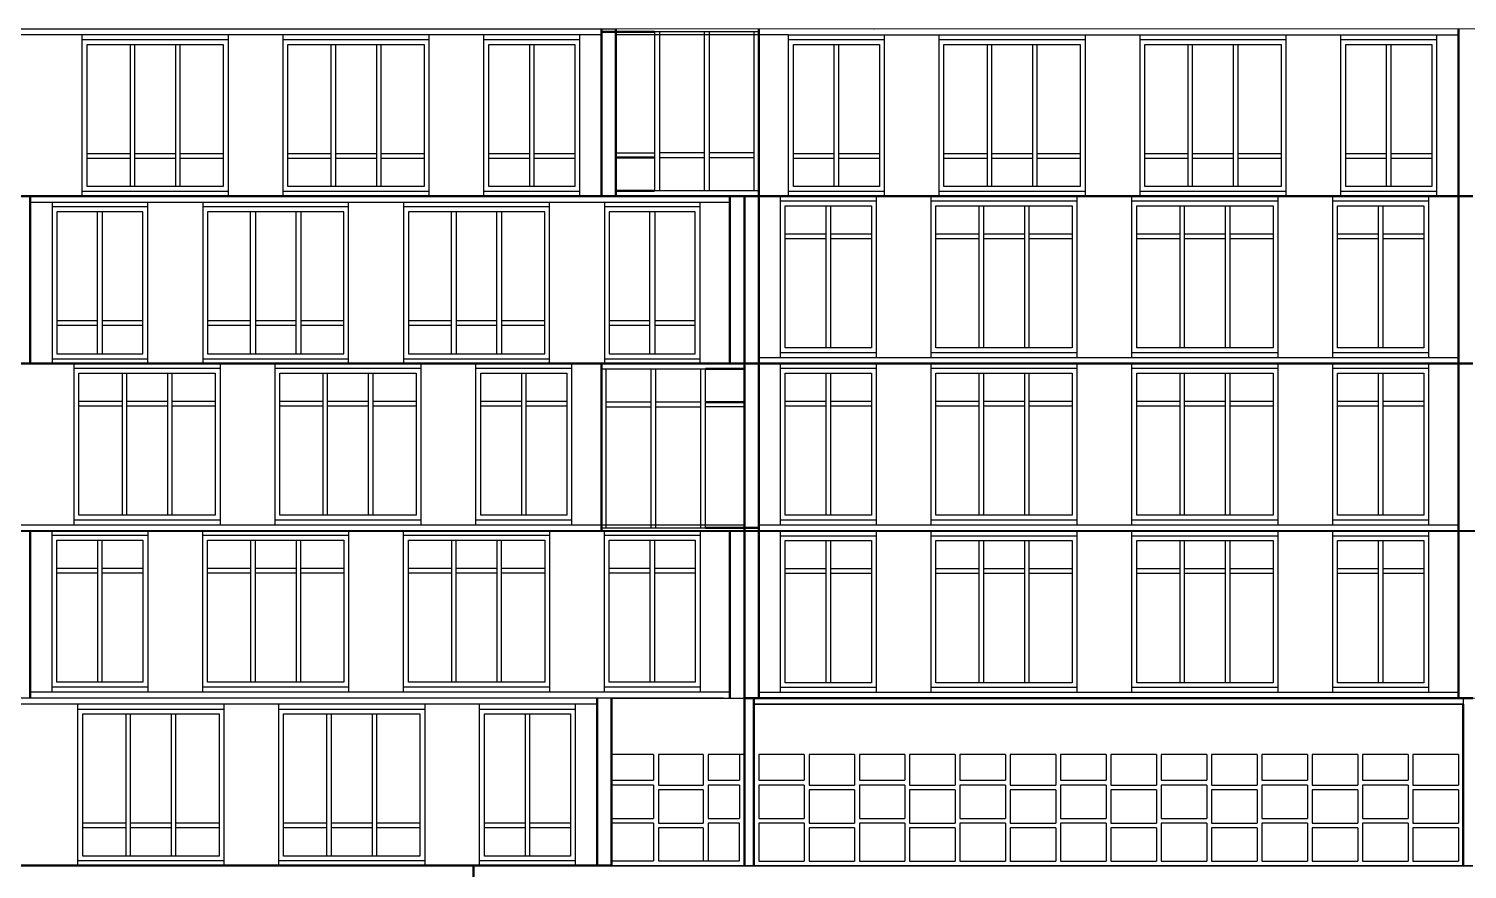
# Model space of a CAD drawing. Header units: centimetres. Extents: x 101 to 201, y 97 to 167.
# Drawn here: x 163.3 to 171.88, y 118.72 to 123.73 of the extents above; entities that cross this region are included whole.
import ezdxf

# ---------------------------------------------------------------- set-up
doc = ezdxf.new("R2010")
doc.units = ezdxf.units.CM
for name, color, linetype in [('corte', 1, 'Continuous'), ('grabado', 5, 'Continuous'), ('modulos alternativos', 10, 'Continuous')]:
    doc.layers.add(name, color=color, linetype=linetype)

msp = doc.modelspace()

# ---------------------------------------------------------------- linework, layer by layer
at = {"layer": 'corte'}
for p, q in [((162.4605, 123.7332), (166.8034, 123.7332)), ((176.0747, 123.7293), (162.5841, 123.7332)), ((168.3428, 123.7332), (168.3429, 123.7326)), ((167.5698, 122.7353), (163.2269, 122.7353)), ((163.2269, 122.7353), (167.4462, 122.7353)), ((166.7967, 122.7353), (166.7967, 122.7346)), ((168.6451, 122.7353), (168.6988, 122.7353)), ((169.7143, 122.7353), (169.768, 122.7353)), ((170.7835, 122.7353), (170.8372, 122.7353)), ((163.5359, 121.7374), (163.5701, 121.7374)), ((164.3023, 121.7374), (164.3365, 121.7374)), ((164.6051, 121.7374), (164.6393, 121.7374)), ((165.3715, 121.7374), (165.4057, 121.7374)), ((165.6743, 121.7374), (165.7085, 121.7374)), ((166.4407, 121.7374), (166.4749, 121.7374)), ((171.9126, 121.7374), (167.5698, 121.7374)), ((167.5698, 121.7374), (171.789, 121.7374)), ((171.1395, 121.7374), (171.1395, 121.738)), ((162.4605, 120.7394), (171.789, 120.7394)), ((166.0303, 120.7394), (166.0303, 120.7401)), ((171.9126, 120.7394), (167.5698, 120.7394)), ((171.1395, 120.7394), (171.1395, 120.7401)), ((180.484, 119.7376), (158.8841, 119.7437)), ((158.8841, 119.7437), (167.4462, 119.7437)), ((166.7967, 119.7437), (166.7967, 119.7443)), ((167.5698, 119.7415), (171.789, 119.7415)), ((171.1395, 119.7415), (171.1395, 119.7422)), ((163.564, 118.7436), (163.5298, 118.7436)), ((164.6332, 118.7436), (164.599, 118.7436)), ((165.7024, 118.7436), (165.6682, 118.7436)), ((165.9555, 118.7415), (171.9126, 118.7415)), ((171.9126, 118.7415), (166.8427, 118.7415)), ((167.4922, 118.7415), (167.4922, 118.7409))]:
    msp.add_line(p, q, dxfattribs=at)
at = {"layer": 'corte', "lineweight": 50}
for p, q in [((162.4605, 122.7353), (171.9126, 122.7353)), ((167.5698, 122.7359), (167.5698, 121.7374)), ((171.9126, 121.7374), (162.4605, 121.7374)), ((180.484, 120.7355), (158.8841, 120.7416)), ((167.5698, 119.7437), (167.5698, 120.7416)), ((166.7778, 119.7415), (166.7778, 118.743)), ((167.5698, 119.7415), (171.9126, 119.7415)), ((162.4349, 118.7436), (166.7778, 118.7436)), ((165.9555, 116.7445), (165.9555, 118.7415))]:
    msp.add_line(p, q, dxfattribs=at)
at = {"layer": 'grabado'}
for p, q in [((166.7179, 123.6974), (162.5461, 123.6974)), ((163.6224, 122.7353), (163.6224, 123.6974)), ((164.492, 123.6974), (164.492, 122.7353)), ((164.8199, 122.7353), (164.8199, 123.6974)), ((165.6895, 123.6974), (165.6895, 122.7353)), ((166.0174, 122.7353), (166.0174, 123.6974)), ((166.5877, 123.6974), (166.5877, 122.7353)), ((167.8335, 123.6974), (166.8034, 123.6968)), ((167.6553, 123.7158), (167.0351, 123.7158)), ((167.0351, 123.7158), (167.0351, 122.7665)), ((167.0637, 123.7158), (167.0637, 122.7665)), ((167.3309, 123.7158), (167.3309, 122.7665)), ((167.3595, 123.7158), (167.3595, 122.7665)), ((167.6267, 123.7158), (167.6267, 122.7665)), ((167.8335, 123.6974), (171.8271, 123.6974)), ((167.8335, 122.7353), (167.8335, 123.6974)), ((168.4037, 123.6974), (168.4037, 122.7353)), ((168.7316, 122.7353), (168.7316, 123.6974)), ((169.6013, 123.6974), (169.6013, 122.7353)), ((169.9291, 122.7353), (169.9291, 123.6974)), ((170.7988, 123.6974), (170.7988, 122.7353)), ((171.1266, 122.7353), (171.1266, 123.6974)), ((171.6969, 123.6974), (171.6969, 122.7353)), ((163.6224, 123.6688), (164.492, 123.6688)), ((163.6509, 122.7923), (163.6509, 123.6403)), ((163.6509, 123.6403), (164.4635, 123.6403)), ((163.9075, 123.6403), (163.9075, 122.7923)), ((163.936, 122.7923), (163.936, 123.6403)), ((164.1784, 123.6403), (164.1784, 122.7923)), ((164.2069, 122.7923), (164.2069, 123.6403)), ((164.4635, 123.6403), (164.4635, 122.7923)), ((164.8199, 123.6688), (165.6895, 123.6688)), ((164.8484, 122.7923), (164.8484, 123.6403)), ((164.8484, 123.6403), (165.661, 123.6403)), ((165.105, 123.6403), (165.105, 122.7923)), ((165.1335, 122.7923), (165.1335, 123.6403)), ((165.3759, 123.6403), (165.3759, 122.7923)), ((165.4044, 122.7923), (165.4044, 123.6403)), ((165.661, 123.6403), (165.661, 122.7923)), ((166.0174, 123.6688), (166.5877, 123.6688)), ((166.0459, 123.6403), (166.5591, 123.6403)), ((166.0459, 122.7923), (166.0459, 123.6403)), ((166.2883, 123.6403), (166.2883, 122.7923)), ((166.3168, 122.7923), (166.3168, 123.6403)), ((166.5591, 123.6403), (166.5591, 122.7923)), ((167.8335, 123.6688), (168.4037, 123.6688)), ((167.862, 122.7923), (167.862, 123.6403)), ((167.862, 123.6403), (168.3752, 123.6403)), ((168.1044, 123.6403), (168.1044, 122.7923)), ((168.1329, 122.7923), (168.1329, 123.6403)), ((168.3752, 123.6403), (168.3752, 122.7923)), ((168.7316, 123.6688), (169.6013, 123.6688)), ((168.7601, 122.7923), (168.7601, 123.6403)), ((168.7601, 123.6403), (169.5727, 123.6403)), ((169.0168, 123.6403), (169.0168, 122.7923)), ((169.0453, 122.7923), (169.0453, 123.6403)), ((169.2876, 123.6403), (169.2876, 122.7923)), ((169.3161, 122.7923), (169.3161, 123.6403)), ((169.5727, 123.6403), (169.5727, 122.7923)), ((169.9291, 123.6688), (170.7988, 123.6688)), ((169.9577, 122.7923), (169.9577, 123.6403)), ((169.9577, 123.6403), (170.7702, 123.6403)), ((170.2143, 123.6403), (170.2143, 122.7923)), ((170.2428, 122.7923), (170.2428, 123.6403)), ((170.4851, 123.6403), (170.4851, 122.7923)), ((170.5136, 122.7923), (170.5136, 123.6403)), ((170.7702, 123.6403), (170.7702, 122.7923)), ((171.1266, 123.6688), (171.6969, 123.6688)), ((171.1552, 123.6403), (171.6684, 123.6403)), ((171.1552, 122.7923), (171.1552, 123.6403)), ((171.3975, 123.6403), (171.3975, 122.7923)), ((171.426, 122.7923), (171.426, 123.6403)), ((171.6684, 123.6403), (171.6684, 122.7923)), ((163.6509, 122.9903), (163.9075, 122.9903)), ((163.936, 122.9903), (164.1784, 122.9903)), ((164.2069, 122.9903), (164.4635, 122.9903)), ((164.8484, 122.9903), (165.105, 122.9903)), ((165.1335, 122.9903), (165.3759, 122.9903)), ((165.4044, 122.9903), (165.661, 122.9903)), ((166.0459, 122.9903), (166.2883, 122.9903)), ((166.3168, 122.9903), (166.5591, 122.9903)), ((166.8034, 122.9935), (167.0351, 122.9935)), ((167.3309, 122.9935), (167.0637, 122.9935)), ((167.6267, 122.9935), (167.3595, 122.9935)), ((167.862, 122.9903), (168.1044, 122.9903)), ((168.1329, 122.9903), (168.3752, 122.9903)), ((168.7601, 122.9903), (169.0168, 122.9903)), ((169.0453, 122.9903), (169.2876, 122.9903)), ((169.3161, 122.9903), (169.5727, 122.9903)), ((169.9577, 122.9903), (170.2143, 122.9903)), ((170.2428, 122.9903), (170.4851, 122.9903)), ((170.5136, 122.9903), (170.7702, 122.9903)), ((171.1552, 122.9903), (171.3975, 122.9903)), ((171.426, 122.9903), (171.6684, 122.9903)), ((163.6509, 122.9617), (163.9075, 122.9617)), ((163.936, 122.9617), (164.1784, 122.9617)), ((164.2069, 122.9617), (164.4635, 122.9617)), ((164.8484, 122.9617), (165.105, 122.9617)), ((165.1335, 122.9617), (165.3759, 122.9617)), ((165.4044, 122.9617), (165.661, 122.9617)), ((166.0459, 122.9617), (166.2883, 122.9617)), ((166.3168, 122.9617), (166.5591, 122.9617)), ((167.0637, 122.9649), (167.3309, 122.9649)), ((167.3595, 122.9649), (167.6267, 122.9649)), ((167.862, 122.9617), (168.1044, 122.9617)), ((168.1329, 122.9617), (168.3752, 122.9617)), ((168.7601, 122.9617), (169.0168, 122.9617)), ((169.0453, 122.9617), (169.2876, 122.9617)), ((169.3161, 122.9617), (169.5727, 122.9617)), ((169.9577, 122.9617), (170.2143, 122.9617)), ((170.2428, 122.9617), (170.4851, 122.9617)), ((170.5136, 122.9617), (170.7702, 122.9617)), ((171.1552, 122.9617), (171.3975, 122.9617)), ((171.426, 122.9617), (171.6684, 122.9617)), ((164.492, 122.7638), (163.6224, 122.7638)), ((164.4635, 122.7923), (163.6509, 122.7923)), ((165.6895, 122.7638), (164.8199, 122.7638)), ((165.661, 122.7923), (164.8484, 122.7923)), ((166.5877, 122.7638), (166.0174, 122.7638)), ((166.5591, 122.7923), (166.0459, 122.7923)), ((167.6553, 122.7665), (167.0351, 122.7665)), ((167.6553, 122.7353), (167.6553, 122.7365)), ((167.7855, 121.7732), (167.7855, 122.7353)), ((168.4037, 122.7638), (167.8335, 122.7638)), ((168.3752, 122.7923), (167.862, 122.7923)), ((168.3557, 122.7353), (168.3557, 121.7732)), ((168.6836, 121.7732), (168.6836, 122.7353)), ((169.6013, 122.7638), (168.7316, 122.7638)), ((169.5727, 122.7923), (168.7601, 122.7923)), ((169.5532, 122.7353), (169.5532, 121.7732)), ((169.8811, 121.7732), (169.8811, 122.7353)), ((170.7988, 122.7638), (169.9291, 122.7638)), ((170.7702, 122.7923), (169.9577, 122.7923)), ((170.7507, 122.7353), (170.7507, 121.7732)), ((171.0786, 121.7732), (171.0786, 122.7353)), ((171.6969, 122.7638), (171.1266, 122.7638)), ((171.6684, 122.7923), (171.1552, 122.7923)), ((171.6489, 122.7353), (171.6489, 121.7732)), ((171.8271, 122.7353), (171.8271, 122.7341)), ((163.3125, 122.6994), (167.4842, 122.6994)), ((163.4427, 122.6994), (163.4427, 121.7374)), ((164.0129, 122.6709), (163.4427, 122.6709)), ((163.4712, 122.6424), (163.4712, 121.7944)), ((163.9844, 122.6424), (163.4712, 122.6424)), ((163.7135, 121.7944), (163.7135, 122.6424)), ((163.742, 122.6424), (163.742, 121.7944)), ((163.9844, 121.7944), (163.9844, 122.6424)), ((164.0129, 121.7374), (164.0129, 122.6994)), ((164.3408, 122.6994), (164.3408, 121.7374)), ((165.2104, 122.6709), (164.3408, 122.6709)), ((165.1819, 122.6424), (164.3693, 122.6424)), ((164.3693, 122.6424), (164.3693, 121.7944)), ((164.6259, 121.7944), (164.6259, 122.6424)), ((164.6544, 122.6424), (164.6544, 121.7944)), ((164.8968, 121.7944), (164.8968, 122.6424)), ((164.9253, 122.6424), (164.9253, 121.7944)), ((165.1819, 121.7944), (165.1819, 122.6424)), ((165.2104, 121.7374), (165.2104, 122.6994)), ((165.5383, 122.6994), (165.5383, 121.7374)), ((166.4079, 122.6709), (165.5383, 122.6709)), ((166.3794, 122.6424), (165.5668, 122.6424)), ((165.5668, 122.6424), (165.5668, 121.7944)), ((165.8234, 121.7944), (165.8234, 122.6424)), ((165.8519, 122.6424), (165.8519, 121.7944)), ((166.0943, 121.7944), (166.0943, 122.6424)), ((166.1228, 122.6424), (166.1228, 121.7944)), ((166.3794, 121.7944), (166.3794, 122.6424)), ((166.4079, 121.7374), (166.4079, 122.6994)), ((166.7358, 122.6994), (166.7358, 121.7374)), ((167.306, 122.6709), (166.7358, 122.6709)), ((167.2775, 122.6424), (166.7643, 122.6424)), ((166.7643, 122.6424), (166.7643, 121.7944)), ((167.0067, 121.7944), (167.0067, 122.6424)), ((167.0352, 122.6424), (167.0352, 121.7944)), ((167.2775, 121.7944), (167.2775, 122.6424)), ((167.306, 121.7374), (167.306, 122.6994)), ((167.7855, 122.7068), (168.3557, 122.7068)), ((167.814, 122.6783), (168.3272, 122.6783)), ((167.814, 121.8302), (167.814, 122.6783)), ((168.0564, 122.6783), (168.0564, 121.8302)), ((168.0849, 121.8302), (168.0849, 122.6783)), ((168.3272, 122.6783), (168.3272, 121.8302)), ((168.6836, 122.7068), (169.5532, 122.7068)), ((168.7121, 121.8302), (168.7121, 122.6783)), ((168.7121, 122.6783), (169.5247, 122.6783)), ((168.9687, 122.6783), (168.9687, 121.8302)), ((168.9973, 121.8302), (168.9973, 122.6783)), ((169.2396, 122.6783), (169.2396, 121.8302)), ((169.2681, 121.8302), (169.2681, 122.6783)), ((169.5247, 122.6783), (169.5247, 121.8302)), ((169.8811, 122.7068), (170.7507, 122.7068)), ((169.9096, 121.8302), (169.9096, 122.6783)), ((169.9096, 122.6783), (170.7222, 122.6783)), ((170.1663, 122.6783), (170.1663, 121.8302)), ((170.1948, 121.8302), (170.1948, 122.6783)), ((170.4371, 122.6783), (170.4371, 121.8302)), ((170.4656, 121.8302), (170.4656, 122.6783)), ((170.7222, 122.6783), (170.7222, 121.8302)), ((171.0786, 122.7068), (171.6489, 122.7068)), ((171.1071, 121.8302), (171.1071, 122.6783)), ((171.1071, 122.6783), (171.6204, 122.6783)), ((171.3495, 122.6783), (171.3495, 121.8302)), ((171.378, 121.8302), (171.378, 122.6783)), ((171.6204, 122.6783), (171.6204, 121.8302)), ((168.0564, 122.5088), (167.814, 122.5088)), ((168.0564, 122.4803), (167.814, 122.4803)), ((168.3272, 122.5088), (168.0849, 122.5088)), ((168.3272, 122.4803), (168.0849, 122.4803)), ((168.9687, 122.5088), (168.7121, 122.5088)), ((168.9687, 122.4803), (168.7121, 122.4803)), ((169.2396, 122.5088), (168.9973, 122.5088)), ((169.2396, 122.4803), (168.9973, 122.4803)), ((169.5247, 122.5088), (169.2681, 122.5088)), ((169.5247, 122.4803), (169.2681, 122.4803)), ((170.1663, 122.5088), (169.9096, 122.5088)), ((170.1663, 122.4803), (169.9096, 122.4803)), ((170.4371, 122.5088), (170.1948, 122.5088)), ((170.4371, 122.4803), (170.1948, 122.4803)), ((170.7222, 122.5088), (170.4656, 122.5088)), ((170.7222, 122.4803), (170.4656, 122.4803)), ((171.3495, 122.5088), (171.1071, 122.5088)), ((171.3495, 122.4803), (171.1071, 122.4803)), ((171.6204, 122.5088), (171.378, 122.5088)), ((171.6204, 122.4803), (171.378, 122.4803)), ((163.7135, 121.9923), (163.4712, 121.9923)), ((163.7135, 121.9638), (163.4712, 121.9638)), ((163.9844, 121.9923), (163.742, 121.9923)), ((163.9844, 121.9638), (163.742, 121.9638)), ((164.6259, 121.9923), (164.3693, 121.9923)), ((164.6259, 121.9638), (164.3693, 121.9638)), ((164.8968, 121.9923), (164.6544, 121.9923)), ((164.8968, 121.9638), (164.6544, 121.9638)), ((165.1819, 121.9923), (164.9253, 121.9923)), ((165.1819, 121.9638), (164.9253, 121.9638)), ((165.8234, 121.9923), (165.5668, 121.9923)), ((165.8234, 121.9638), (165.5668, 121.9638)), ((166.0943, 121.9923), (165.8519, 121.9923)), ((166.0943, 121.9638), (165.8519, 121.9638)), ((166.3794, 121.9923), (166.1228, 121.9923)), ((166.3794, 121.9638), (166.1228, 121.9638)), ((167.0067, 121.9923), (166.7643, 121.9923)), ((167.0067, 121.9638), (166.7643, 121.9638)), ((167.2775, 121.9923), (167.0352, 121.9923)), ((167.2775, 121.9638), (167.0352, 121.9638)), ((163.4712, 121.7944), (163.9844, 121.7944)), ((164.3693, 121.7944), (165.1819, 121.7944)), ((165.5668, 121.7944), (166.3794, 121.7944)), ((166.7643, 121.7944), (167.2775, 121.7944)), ((168.3557, 121.8017), (167.7855, 121.8017)), ((168.3272, 121.8302), (167.814, 121.8302)), ((169.5532, 121.8017), (168.6836, 121.8017)), ((169.5247, 121.8302), (168.7121, 121.8302)), ((170.7507, 121.8017), (169.8811, 121.8017)), ((170.7222, 121.8302), (169.9096, 121.8302)), ((171.6489, 121.8017), (171.0786, 121.8017)), ((171.6204, 121.8302), (171.1071, 121.8302)), ((163.4427, 121.7659), (164.0129, 121.7659)), ((163.5744, 120.7753), (163.5744, 121.7374)), ((163.5744, 121.7089), (164.444, 121.7089)), ((164.3408, 121.7659), (165.2104, 121.7659)), ((164.444, 121.7374), (164.444, 120.7753)), ((164.7719, 120.7753), (164.7719, 121.7374)), ((164.7719, 121.7089), (165.6415, 121.7089)), ((165.5383, 121.7659), (166.4079, 121.7659)), ((165.6415, 121.7374), (165.6415, 120.7753)), ((165.9694, 120.7753), (165.9694, 121.7374)), ((165.9694, 121.7089), (166.5396, 121.7089)), ((166.5396, 121.7374), (166.5396, 120.7753)), ((166.7179, 121.7374), (166.7179, 121.7361)), ((166.7179, 121.7061), (167.338, 121.7061)), ((166.7358, 121.7659), (167.306, 121.7659)), ((166.7464, 120.7568), (166.7464, 121.7061)), ((167.0137, 120.7568), (167.0137, 121.7061)), ((167.0422, 120.7568), (167.0422, 121.7061)), ((167.3095, 120.7568), (167.3095, 121.7061)), ((167.338, 120.7568), (167.338, 121.7061)), ((167.4842, 121.7374), (167.4842, 121.7386)), ((167.6553, 121.7732), (171.8271, 121.7732)), ((167.7855, 120.7753), (167.7855, 121.7374)), ((167.7855, 121.7089), (168.3557, 121.7089)), ((168.3557, 121.7374), (168.3557, 120.7753)), ((168.6836, 120.7753), (168.6836, 121.7374)), ((168.6836, 121.7089), (169.5532, 121.7089)), ((169.5532, 121.7374), (169.5532, 120.7753)), ((169.8811, 120.7753), (169.8811, 121.7374)), ((169.8811, 121.7089), (170.7507, 121.7089)), ((170.7507, 121.7374), (170.7507, 120.7753)), ((171.0786, 120.7753), (171.0786, 121.7374)), ((171.0786, 121.7089), (171.6489, 121.7089)), ((171.6489, 121.7374), (171.6489, 120.7753)), ((171.8271, 121.7374), (171.8271, 121.7361)), ((163.6029, 120.8323), (163.6029, 121.6803)), ((163.6029, 121.6803), (164.4155, 121.6803)), ((163.8595, 121.6803), (163.8595, 120.8323)), ((163.888, 120.8323), (163.888, 121.6803)), ((164.1304, 121.6803), (164.1304, 120.8323)), ((164.1589, 120.8323), (164.1589, 121.6803)), ((164.4155, 121.6803), (164.4155, 120.8323)), ((164.8004, 120.8323), (164.8004, 121.6803)), ((164.8004, 121.6803), (165.613, 121.6803)), ((165.057, 121.6803), (165.057, 120.8323)), ((165.0855, 120.8323), (165.0855, 121.6803)), ((165.3279, 121.6803), (165.3279, 120.8323)), ((165.3564, 120.8323), (165.3564, 121.6803)), ((165.613, 121.6803), (165.613, 120.8323)), ((165.9979, 120.8323), (165.9979, 121.6803)), ((165.9979, 121.6803), (166.5111, 121.6803)), ((166.2403, 121.6803), (166.2403, 120.8323)), ((166.2688, 120.8323), (166.2688, 121.6803)), ((166.5111, 121.6803), (166.5111, 120.8323)), ((167.814, 121.6803), (168.3272, 121.6803)), ((167.814, 120.8323), (167.814, 121.6803)), ((168.0564, 121.6803), (168.0564, 120.8323)), ((168.0849, 120.8323), (168.0849, 121.6803)), ((168.3272, 121.6803), (168.3272, 120.8323)), ((168.7121, 120.8323), (168.7121, 121.6803)), ((168.7121, 121.6803), (169.5247, 121.6803)), ((168.9687, 121.6803), (168.9687, 120.8323)), ((168.9973, 120.8323), (168.9973, 121.6803)), ((169.2396, 121.6803), (169.2396, 120.8323)), ((169.2681, 120.8323), (169.2681, 121.6803)), ((169.5247, 121.6803), (169.5247, 120.8323)), ((169.9096, 120.8323), (169.9096, 121.6803)), ((169.9096, 121.6803), (170.7222, 121.6803)), ((170.1663, 121.6803), (170.1663, 120.8323)), ((170.1948, 120.8323), (170.1948, 121.6803)), ((170.4371, 121.6803), (170.4371, 120.8323)), ((170.4656, 120.8323), (170.4656, 121.6803)), ((170.7222, 121.6803), (170.7222, 120.8323)), ((171.1071, 120.8323), (171.1071, 121.6803)), ((171.1071, 121.6803), (171.6204, 121.6803)), ((171.3495, 121.6803), (171.3495, 120.8323)), ((171.378, 120.8323), (171.378, 121.6803)), ((171.6204, 121.6803), (171.6204, 120.8323)), ((163.8595, 121.5109), (163.6029, 121.5109)), ((163.8595, 121.4824), (163.6029, 121.4824)), ((164.1304, 121.5109), (163.888, 121.5109)), ((164.1304, 121.4824), (163.888, 121.4824)), ((164.4155, 121.5109), (164.1589, 121.5109)), ((164.4155, 121.4824), (164.1589, 121.4824)), ((165.057, 121.5109), (164.8004, 121.5109)), ((165.057, 121.4824), (164.8004, 121.4824)), ((165.3279, 121.5109), (165.0855, 121.5109)), ((165.3279, 121.4824), (165.0855, 121.4824)), ((165.613, 121.5109), (165.3564, 121.5109)), ((165.613, 121.4824), (165.3564, 121.4824)), ((166.2403, 121.5109), (165.9979, 121.5109)), ((166.2403, 121.4824), (165.9979, 121.4824)), ((166.5111, 121.5109), (166.2688, 121.5109)), ((166.5111, 121.4824), (166.2688, 121.4824)), ((167.0137, 121.5078), (166.7464, 121.5078)), ((166.7464, 121.4792), (167.0137, 121.4792)), ((167.3095, 121.5078), (167.0422, 121.5078)), ((167.0422, 121.4792), (167.3095, 121.4792)), ((167.5698, 121.4792), (167.338, 121.4792)), ((168.0564, 121.5109), (167.814, 121.5109)), ((168.0564, 121.4824), (167.814, 121.4824)), ((168.3272, 121.5109), (168.0849, 121.5109)), ((168.3272, 121.4824), (168.0849, 121.4824)), ((168.9687, 121.5109), (168.7121, 121.5109)), ((168.9687, 121.4824), (168.7121, 121.4824)), ((169.2396, 121.5109), (168.9973, 121.5109)), ((169.2396, 121.4824), (168.9973, 121.4824)), ((169.5247, 121.5109), (169.2681, 121.5109)), ((169.5247, 121.4824), (169.2681, 121.4824)), ((170.1663, 121.5109), (169.9096, 121.5109)), ((170.1663, 121.4824), (169.9096, 121.4824)), ((170.4371, 121.5109), (170.1948, 121.5109)), ((170.4371, 121.4824), (170.1948, 121.4824)), ((170.7222, 121.5109), (170.4656, 121.5109)), ((170.7222, 121.4824), (170.4656, 121.4824)), ((171.3495, 121.5109), (171.1071, 121.5109)), ((171.3495, 121.4824), (171.1071, 121.4824)), ((171.6204, 121.5109), (171.378, 121.5109)), ((171.6204, 121.4824), (171.378, 121.4824)), ((162.5461, 120.7753), (166.5396, 120.7753)), ((164.444, 120.8038), (163.5744, 120.8038)), ((164.4155, 120.8323), (163.6029, 120.8323)), ((165.6415, 120.8038), (164.7719, 120.8038)), ((165.613, 120.8323), (164.8004, 120.8323)), ((166.5396, 120.8038), (165.9694, 120.8038)), ((166.5111, 120.8323), (165.9979, 120.8323)), ((166.5396, 120.7753), (167.5698, 120.7759)), ((166.7179, 120.7568), (167.338, 120.7568)), ((167.6553, 120.7753), (171.8271, 120.7753)), ((168.3557, 120.8038), (167.7855, 120.8038)), ((168.3272, 120.8323), (167.814, 120.8323)), ((169.5532, 120.8038), (168.6836, 120.8038)), ((169.5247, 120.8323), (168.7121, 120.8323)), ((170.7507, 120.8038), (169.8811, 120.8038)), ((170.7222, 120.8323), (169.9096, 120.8323)), ((171.6489, 120.8038), (171.0786, 120.8038)), ((171.6204, 120.8323), (171.1071, 120.8323)), ((163.4427, 119.7796), (163.4427, 120.7416)), ((163.4427, 120.7131), (164.0129, 120.7131)), ((163.4712, 120.6846), (163.9844, 120.6846)), ((163.4712, 119.8366), (163.4712, 120.6846)), ((163.7135, 120.6846), (163.7135, 119.8366)), ((163.742, 119.8366), (163.742, 120.6846)), ((163.9844, 120.6846), (163.9844, 119.8366)), ((164.0129, 120.7416), (164.0129, 119.7796)), ((164.3408, 119.7796), (164.3408, 120.7416)), ((164.3408, 120.7131), (165.2104, 120.7131)), ((164.3693, 119.8366), (164.3693, 120.6846)), ((164.3693, 120.6846), (165.1819, 120.6846)), ((164.6259, 120.6846), (164.6259, 119.8366)), ((164.6544, 119.8366), (164.6544, 120.6846)), ((164.8968, 120.6846), (164.8968, 119.8366)), ((164.9253, 119.8366), (164.9253, 120.6846)), ((165.1819, 120.6846), (165.1819, 119.8366)), ((165.2104, 120.7416), (165.2104, 119.7796)), ((165.5383, 119.7796), (165.5383, 120.7416)), ((165.5383, 120.7131), (166.4079, 120.7131)), ((165.5668, 119.8366), (165.5668, 120.6846)), ((165.5668, 120.6846), (166.3794, 120.6846)), ((165.8234, 120.6846), (165.8234, 119.8366)), ((165.8519, 119.8366), (165.8519, 120.6846)), ((166.0943, 120.6846), (166.0943, 119.8366)), ((166.1228, 119.8366), (166.1228, 120.6846)), ((166.3794, 120.6846), (166.3794, 119.8366)), ((166.4079, 120.7416), (166.4079, 119.7796)), ((166.7358, 119.7796), (166.7358, 120.7416)), ((166.7358, 120.7131), (167.306, 120.7131)), ((166.7643, 119.8366), (166.7643, 120.6846)), ((166.7643, 120.6846), (167.2775, 120.6846)), ((167.0067, 120.6846), (167.0067, 119.8366)), ((167.0352, 119.8366), (167.0352, 120.6846)), ((167.2775, 120.6846), (167.2775, 119.8366)), ((167.306, 120.7416), (167.306, 119.7796)), ((167.4842, 120.7416), (167.4842, 120.7404)), ((167.7855, 119.7774), (167.7855, 120.7394)), ((167.7855, 120.7109), (168.3557, 120.7109)), ((167.814, 120.6824), (168.3272, 120.6824)), ((167.814, 119.8344), (167.814, 120.6824)), ((168.0564, 120.6824), (168.0564, 119.8344)), ((168.0849, 119.8344), (168.0849, 120.6824)), ((168.3272, 120.6824), (168.3272, 119.8344)), ((168.3557, 120.7394), (168.3557, 119.7774)), ((168.6836, 119.7774), (168.6836, 120.7394)), ((168.6836, 120.7109), (169.5532, 120.7109)), ((168.7121, 119.8344), (168.7121, 120.6824)), ((168.7121, 120.6824), (169.5247, 120.6824)), ((168.9687, 120.6824), (168.9687, 119.8344)), ((168.9973, 119.8344), (168.9973, 120.6824)), ((169.2396, 120.6824), (169.2396, 119.8344)), ((169.2681, 119.8344), (169.2681, 120.6824)), ((169.5247, 120.6824), (169.5247, 119.8344)), ((169.5532, 120.7394), (169.5532, 119.7774)), ((169.8811, 119.7774), (169.8811, 120.7394)), ((169.8811, 120.7109), (170.7507, 120.7109)), ((169.9096, 119.8344), (169.9096, 120.6824)), ((169.9096, 120.6824), (170.7222, 120.6824)), ((170.1663, 120.6824), (170.1663, 119.8344)), ((170.1948, 119.8344), (170.1948, 120.6824)), ((170.4371, 120.6824), (170.4371, 119.8344)), ((170.4656, 119.8344), (170.4656, 120.6824)), ((170.7222, 120.6824), (170.7222, 119.8344)), ((170.7507, 120.7394), (170.7507, 119.7774)), ((171.0786, 119.7774), (171.0786, 120.7394)), ((171.0786, 120.7109), (171.6489, 120.7109)), ((171.1071, 119.8344), (171.1071, 120.6824)), ((171.1071, 120.6824), (171.6204, 120.6824)), ((171.3495, 120.6824), (171.3495, 119.8344)), ((171.378, 119.8344), (171.378, 120.6824)), ((171.6204, 120.6824), (171.6204, 119.8344)), ((171.6489, 120.7394), (171.6489, 119.7774)), ((171.8271, 120.7394), (171.8271, 120.7382)), ((163.7135, 120.5152), (163.4712, 120.5152)), ((163.9844, 120.5152), (163.742, 120.5152)), ((164.6259, 120.5152), (164.3693, 120.5152)), ((164.8968, 120.5152), (164.6544, 120.5152)), ((165.1819, 120.5152), (164.9253, 120.5152)), ((165.8234, 120.5152), (165.5668, 120.5152)), ((166.0943, 120.5152), (165.8519, 120.5152)), ((166.3794, 120.5152), (166.1228, 120.5152)), ((167.0067, 120.5152), (166.7643, 120.5152)), ((167.2775, 120.5152), (167.0352, 120.5152)), ((168.0564, 120.513), (167.814, 120.513)), ((168.3272, 120.513), (168.0849, 120.513)), ((168.9687, 120.513), (168.7121, 120.513)), ((169.2396, 120.513), (168.9973, 120.513)), ((169.5247, 120.513), (169.2681, 120.513)), ((170.1663, 120.513), (169.9096, 120.513)), ((170.4371, 120.513), (170.1948, 120.513)), ((170.7222, 120.513), (170.4656, 120.513)), ((171.3495, 120.513), (171.1071, 120.513)), ((171.6204, 120.513), (171.378, 120.513)), ((163.7135, 120.4866), (163.4712, 120.4866)), ((163.9844, 120.4866), (163.742, 120.4866)), ((164.6259, 120.4866), (164.3693, 120.4866)), ((164.8968, 120.4866), (164.6544, 120.4866)), ((165.1819, 120.4866), (164.9253, 120.4866)), ((165.8234, 120.4866), (165.5668, 120.4866)), ((166.0943, 120.4866), (165.8519, 120.4866)), ((166.3794, 120.4866), (166.1228, 120.4866)), ((167.0067, 120.4866), (166.7643, 120.4866)), ((167.2775, 120.4866), (167.0352, 120.4866)), ((168.0564, 120.4845), (167.814, 120.4845)), ((168.3272, 120.4845), (168.0849, 120.4845)), ((168.9687, 120.4845), (168.7121, 120.4845)), ((169.2396, 120.4845), (168.9973, 120.4845)), ((169.5247, 120.4845), (169.2681, 120.4845)), ((170.1663, 120.4845), (169.9096, 120.4845)), ((170.4371, 120.4845), (170.1948, 120.4845)), ((170.7222, 120.4845), (170.4656, 120.4845)), ((171.3495, 120.4845), (171.1071, 120.4845)), ((171.6204, 120.4845), (171.378, 120.4845)), ((163.9844, 119.8366), (163.4712, 119.8366)), ((165.1819, 119.8366), (164.3693, 119.8366)), ((166.3794, 119.8366), (165.5668, 119.8366)), ((167.2775, 119.8366), (166.7643, 119.8366)), ((168.3272, 119.8344), (167.814, 119.8344)), ((169.5247, 119.8344), (168.7121, 119.8344)), ((170.7222, 119.8344), (169.9096, 119.8344)), ((171.6204, 119.8344), (171.1071, 119.8344)), ((163.3125, 119.7796), (167.4842, 119.7796)), ((164.0129, 119.8081), (163.4427, 119.8081)), ((165.2104, 119.8081), (164.3408, 119.8081)), ((166.4079, 119.8081), (165.5383, 119.8081)), ((167.306, 119.8081), (166.7358, 119.8081)), ((167.6269, 119.7371), (167.6269, 119.7327)), ((167.6553, 119.7774), (171.8271, 119.7774)), ((168.3557, 119.8059), (167.7855, 119.8059)), ((169.5532, 119.8059), (168.6836, 119.8059)), ((170.7507, 119.8059), (169.8811, 119.8059)), ((171.6489, 119.8059), (171.0786, 119.8059)), ((171.8555, 119.7415), (171.8555, 119.7056)), ((166.6922, 119.7057), (162.5205, 119.7057)), ((163.5968, 118.7436), (163.5968, 119.7057)), ((163.5968, 119.6772), (164.4664, 119.6772)), ((163.6253, 118.8006), (163.6253, 119.6487)), ((163.6253, 119.6487), (164.4379, 119.6487)), ((163.8819, 119.6487), (163.8819, 118.8006)), ((163.9104, 118.8006), (163.9104, 119.6487)), ((164.1528, 119.6487), (164.1528, 118.8006)), ((164.1813, 118.8006), (164.1813, 119.6487)), ((164.4379, 119.6487), (164.4379, 118.8006)), ((164.4664, 119.7057), (164.4664, 118.7436)), ((164.7943, 118.7436), (164.7943, 119.7057)), ((164.7943, 119.6772), (165.6639, 119.6772)), ((164.8228, 118.8006), (164.8228, 119.6487)), ((164.8228, 119.6487), (165.6354, 119.6487)), ((165.0794, 119.6487), (165.0794, 118.8006)), ((165.1079, 118.8006), (165.1079, 119.6487)), ((165.3503, 119.6487), (165.3503, 118.8006)), ((165.3788, 118.8006), (165.3788, 119.6487)), ((165.6354, 119.6487), (165.6354, 118.8006)), ((165.6639, 119.7057), (165.6639, 118.7436)), ((165.9918, 118.7436), (165.9918, 119.7057)), ((165.9918, 119.6772), (166.562, 119.6772)), ((166.0203, 119.6487), (166.5335, 119.6487)), ((166.0203, 118.8006), (166.0203, 119.6487)), ((166.2627, 119.6487), (166.2627, 118.8006)), ((166.2912, 118.8006), (166.2912, 119.6487)), ((166.5335, 119.6487), (166.5335, 118.8006)), ((166.562, 119.7057), (166.562, 118.7436)), ((167.029, 119.4056), (166.7778, 119.4056)), ((167.029, 119.4056), (167.029, 119.2524)), ((167.0576, 119.4056), (167.0576, 119.2238)), ((167.3248, 119.4056), (167.0576, 119.4056)), ((167.3248, 119.4056), (167.3248, 119.2238)), ((167.3534, 119.4056), (167.3534, 119.2524)), ((167.5705, 119.4056), (167.3534, 119.4056)), ((167.5412, 119.4056), (167.5412, 119.2524)), ((167.6555, 119.4056), (167.6555, 119.2525)), ((167.9269, 119.4056), (167.6555, 119.4056)), ((167.9269, 119.4056), (167.9269, 119.2525)), ((167.9555, 119.4056), (167.9555, 119.224)), ((168.2269, 119.4056), (167.9555, 119.4056)), ((168.2269, 119.4056), (168.2269, 119.224)), ((168.2555, 119.4056), (168.2555, 119.2525)), ((168.5269, 119.4056), (168.2555, 119.4056)), ((168.5269, 119.4056), (168.5269, 119.2525)), ((168.5555, 119.4056), (168.5555, 119.224)), ((168.8269, 119.4056), (168.5555, 119.4056)), ((168.8269, 119.4056), (168.8269, 119.224)), ((168.8555, 119.4056), (168.8555, 119.2525)), ((169.1269, 119.4056), (168.8555, 119.4056)), ((169.1269, 119.4056), (169.1269, 119.2525)), ((169.1555, 119.4056), (169.1555, 119.224)), ((169.4269, 119.4056), (169.1555, 119.4056)), ((169.4269, 119.4056), (169.4269, 119.224)), ((169.4555, 119.4056), (169.4555, 119.2525)), ((169.7269, 119.4056), (169.4555, 119.4056)), ((169.7269, 119.4056), (169.7269, 119.2525)), ((169.7555, 119.4056), (169.7555, 119.224)), ((170.0269, 119.4056), (169.7555, 119.4056)), ((170.0269, 119.4056), (170.0269, 119.224)), ((170.0555, 119.4056), (170.0555, 119.2525)), ((170.3269, 119.4056), (170.0555, 119.4056)), ((170.3269, 119.4056), (170.3269, 119.2525)), ((170.3555, 119.4056), (170.3555, 119.224)), ((170.6269, 119.4056), (170.3555, 119.4056)), ((170.6269, 119.4056), (170.6269, 119.224)), ((170.6555, 119.4056), (170.6555, 119.2525)), ((170.9269, 119.4056), (170.6555, 119.4056)), ((170.9269, 119.4056), (170.9269, 119.2525)), ((170.9555, 119.4056), (170.9555, 119.224)), ((171.2269, 119.4056), (170.9555, 119.4056)), ((171.2269, 119.4056), (171.2269, 119.224)), ((171.2555, 119.4056), (171.2555, 119.2525)), ((171.5269, 119.4056), (171.2555, 119.4056)), ((171.5269, 119.4056), (171.5269, 119.2525)), ((171.5555, 119.4056), (171.5555, 119.224)), ((171.8269, 119.4056), (171.5555, 119.4056)), ((171.8269, 119.4056), (171.8269, 119.224)), ((166.7778, 119.2524), (167.029, 119.2524)), ((167.029, 119.2238), (166.7778, 119.2238)), ((167.029, 119.2238), (167.029, 119.0255)), ((167.0576, 119.2238), (167.3248, 119.2238)), ((167.3534, 119.2524), (167.5412, 119.2524)), ((167.3534, 119.2238), (167.3534, 119.0255)), ((167.5412, 119.2238), (167.3534, 119.2238)), ((167.5412, 119.2238), (167.5412, 119.0255)), ((167.6555, 119.2525), (167.9269, 119.2525)), ((167.6555, 119.224), (167.6555, 119.0256)), ((167.9269, 119.224), (167.6555, 119.224)), ((167.9269, 119.224), (167.9269, 119.0256)), ((167.9555, 119.224), (168.2269, 119.224)), ((168.2555, 119.2525), (168.5269, 119.2525)), ((168.2555, 119.224), (168.2555, 119.0256)), ((168.5269, 119.224), (168.2555, 119.224)), ((168.5269, 119.224), (168.5269, 119.0256)), ((168.5555, 119.224), (168.8269, 119.224)), ((168.8555, 119.2525), (169.1269, 119.2525)), ((168.8555, 119.224), (168.8555, 119.0256)), ((169.1269, 119.224), (168.8555, 119.224)), ((169.1269, 119.224), (169.1269, 119.0256)), ((169.1555, 119.224), (169.4269, 119.224)), ((169.4555, 119.2525), (169.7269, 119.2525)), ((169.4555, 119.224), (169.4555, 119.0256)), ((169.7269, 119.224), (169.4555, 119.224)), ((169.7269, 119.224), (169.7269, 119.0256)), ((169.7555, 119.224), (170.0269, 119.224)), ((170.0555, 119.2525), (170.3269, 119.2525)), ((170.0555, 119.224), (170.0555, 119.0256)), ((170.3269, 119.224), (170.0555, 119.224)), ((170.3269, 119.224), (170.3269, 119.0256)), ((170.3555, 119.224), (170.6269, 119.224)), ((170.6555, 119.2525), (170.9269, 119.2525)), ((170.6555, 119.224), (170.6555, 119.0256)), ((170.9269, 119.224), (170.6555, 119.224)), ((170.9269, 119.224), (170.9269, 119.0256)), ((170.9555, 119.224), (171.2269, 119.224)), ((171.2555, 119.2525), (171.5269, 119.2525)), ((171.2555, 119.224), (171.2555, 119.0256)), ((171.5269, 119.224), (171.2555, 119.224)), ((171.5269, 119.224), (171.5269, 119.0256)), ((171.5555, 119.224), (171.8269, 119.224)), ((167.0576, 119.1952), (167.0576, 118.9969)), ((167.3248, 119.1952), (167.0576, 119.1952)), ((167.3248, 119.1952), (167.3248, 118.9969)), ((167.9555, 119.1954), (167.9555, 118.997)), ((168.2269, 119.1954), (167.9555, 119.1954)), ((168.2269, 119.1954), (168.2269, 118.997)), ((168.5555, 119.1954), (168.5555, 118.997)), ((168.8269, 119.1954), (168.5555, 119.1954)), ((168.8269, 119.1954), (168.8269, 118.997)), ((169.1555, 119.1954), (169.1555, 118.997)), ((169.4269, 119.1954), (169.1555, 119.1954)), ((169.4269, 119.1954), (169.4269, 118.997)), ((169.7555, 119.1954), (169.7555, 118.997)), ((170.0269, 119.1954), (169.7555, 119.1954)), ((170.0269, 119.1954), (170.0269, 118.997)), ((170.3555, 119.1954), (170.3555, 118.997)), ((170.6269, 119.1954), (170.3555, 119.1954)), ((170.6269, 119.1954), (170.6269, 118.997)), ((170.9555, 119.1954), (170.9555, 118.997)), ((171.2269, 119.1954), (170.9555, 119.1954)), ((171.2269, 119.1954), (171.2269, 118.997)), ((171.5555, 119.1954), (171.5555, 118.997)), ((171.8269, 119.1954), (171.5555, 119.1954)), ((171.8269, 119.1954), (171.8269, 118.997)), ((163.6253, 118.9986), (163.8819, 118.9986)), ((163.6253, 118.9701), (163.8819, 118.9701)), ((163.9104, 118.9986), (164.1528, 118.9986)), ((163.9104, 118.9701), (164.1528, 118.9701)), ((164.1813, 118.9986), (164.4379, 118.9986)), ((164.1813, 118.9701), (164.4379, 118.9701)), ((164.8228, 118.9986), (165.0794, 118.9986)), ((164.8228, 118.9701), (165.0794, 118.9701)), ((165.1079, 118.9986), (165.3503, 118.9986)), ((165.1079, 118.9701), (165.3503, 118.9701)), ((165.3788, 118.9986), (165.6354, 118.9986)), ((165.3788, 118.9701), (165.6354, 118.9701)), ((166.0203, 118.9986), (166.2627, 118.9986)), ((166.0203, 118.9701), (166.2627, 118.9701)), ((166.2912, 118.9986), (166.5335, 118.9986)), ((166.2912, 118.9701), (166.5335, 118.9701)), ((166.7778, 119.0255), (167.029, 119.0255)), ((167.029, 118.9969), (166.7778, 118.9969)), ((167.029, 118.9969), (167.029, 118.7729)), ((167.0576, 118.9969), (167.3248, 118.9969)), ((167.0576, 118.9683), (167.0576, 118.7729)), ((167.3248, 118.9683), (167.0576, 118.9683)), ((167.3248, 118.9683), (167.3248, 118.7729)), ((167.3534, 119.0255), (167.5412, 119.0255)), ((167.3534, 118.9969), (167.3534, 118.7729)), ((167.5412, 118.9969), (167.3534, 118.9969)), ((167.5412, 118.7729), (167.5412, 118.9969)), ((167.6555, 119.0256), (167.9269, 119.0256)), ((167.6555, 118.997), (167.6555, 118.7701)), ((167.9269, 118.997), (167.6555, 118.997)), ((167.9269, 118.997), (167.9269, 118.7701)), ((167.9555, 118.997), (168.2269, 118.997)), ((168.2269, 118.9685), (167.9555, 118.9685)), ((167.9555, 118.9685), (167.9555, 118.7701)), ((168.2269, 118.9685), (168.2269, 118.7701)), ((168.2555, 119.0256), (168.5269, 119.0256)), ((168.5269, 118.997), (168.2555, 118.997)), ((168.2555, 118.997), (168.2555, 118.7701)), ((168.5269, 118.997), (168.5269, 118.7701)), ((168.5555, 118.997), (168.8269, 118.997)), ((168.5555, 118.9685), (168.5555, 118.7701)), ((168.8269, 118.9685), (168.5555, 118.9685)), ((168.8269, 118.9685), (168.8269, 118.7701)), ((168.8555, 119.0256), (169.1269, 119.0256)), ((169.1269, 118.997), (168.8555, 118.997)), ((168.8555, 118.997), (168.8555, 118.7701)), ((169.1269, 118.997), (169.1269, 118.7701)), ((169.1555, 118.997), (169.4269, 118.997)), ((169.4269, 118.9685), (169.1555, 118.9685)), ((169.1555, 118.9685), (169.1555, 118.7701)), ((169.4269, 118.9685), (169.4269, 118.7701)), ((169.4555, 119.0256), (169.7269, 119.0256)), ((169.7269, 118.997), (169.4555, 118.997)), ((169.4555, 118.997), (169.4555, 118.7701)), ((169.7269, 118.997), (169.7269, 118.7701)), ((169.7555, 118.997), (170.0269, 118.997)), ((169.7555, 118.9685), (169.7555, 118.7701)), ((170.0269, 118.9685), (169.7555, 118.9685)), ((170.0269, 118.9685), (170.0269, 118.7701)), ((170.0555, 119.0256), (170.3269, 119.0256)), ((170.3269, 118.997), (170.0555, 118.997)), ((170.0555, 118.997), (170.0555, 118.7701)), ((170.3269, 118.997), (170.3269, 118.7701)), ((170.3555, 118.997), (170.6269, 118.997)), ((170.6269, 118.9685), (170.3555, 118.9685)), ((170.3555, 118.9685), (170.3555, 118.7701)), ((170.6269, 118.9685), (170.6269, 118.7701)), ((170.6555, 119.0256), (170.9269, 119.0256)), ((170.9269, 118.997), (170.6555, 118.997)), ((170.6555, 118.997), (170.6555, 118.7701)), ((170.9269, 118.997), (170.9269, 118.7701)), ((170.9555, 118.997), (171.2269, 118.997)), ((170.9555, 118.9685), (170.9555, 118.7701)), ((171.2269, 118.9685), (170.9555, 118.9685)), ((171.2269, 118.9685), (171.2269, 118.7701)), ((171.2555, 119.0256), (171.5269, 119.0256)), ((171.5269, 118.997), (171.2555, 118.997)), ((171.2555, 118.997), (171.2555, 118.7701)), ((171.5269, 118.997), (171.5269, 118.7701)), ((171.5555, 118.997), (171.8269, 118.997)), ((171.8269, 118.9685), (171.5555, 118.9685)), ((171.5555, 118.9685), (171.5555, 118.7701)), ((171.8269, 118.9685), (171.8269, 118.7701)), ((164.4379, 118.8006), (163.6253, 118.8006)), ((165.6354, 118.8006), (164.8228, 118.8006)), ((166.5335, 118.8006), (166.0203, 118.8006)), ((164.4664, 118.7721), (163.5968, 118.7721)), ((165.6639, 118.7721), (164.7943, 118.7721)), ((166.562, 118.7721), (165.9918, 118.7721)), ((166.7778, 118.7729), (167.029, 118.7729)), ((167.0576, 118.7729), (167.0702, 118.7729)), ((167.0702, 118.7729), (167.5412, 118.7729)), ((167.5698, 118.7415), (167.5698, 118.7387)), ((171.9126, 118.7415), (167.6269, 118.7415)), ((167.6555, 118.7701), (167.9269, 118.7701)), ((167.9555, 118.7701), (168.2269, 118.7701)), ((168.2555, 118.7701), (168.5269, 118.7701)), ((168.5555, 118.7701), (168.8269, 118.7701)), ((168.8555, 118.7701), (169.1269, 118.7701)), ((169.1555, 118.7701), (169.4269, 118.7701)), ((169.4555, 118.7701), (169.7269, 118.7701)), ((169.7555, 118.7701), (170.0269, 118.7701)), ((170.0555, 118.7701), (170.3269, 118.7701)), ((170.3555, 118.7701), (170.6269, 118.7701)), ((170.6555, 118.7701), (170.9269, 118.7701)), ((170.9555, 118.7701), (171.2269, 118.7701)), ((171.2555, 118.7701), (171.5269, 118.7701)), ((171.5555, 118.7701), (171.8269, 118.7701)), ((171.8555, 118.7427), (171.8555, 118.7415))]:
    msp.add_line(p, q, dxfattribs=at)
at = {"layer": 'grabado', "lineweight": 50}
for p, q in [((166.7179, 123.7332), (166.7179, 122.7353)), ((166.7179, 123.7158), (167.0351, 123.7158)), ((166.8034, 123.7332), (166.8034, 122.7347)), ((167.6553, 119.7415), (167.6553, 123.7332)), ((171.8271, 119.7415), (171.8271, 123.7332)), ((166.8034, 122.9649), (167.0351, 122.9649)), ((163.3125, 122.7353), (163.3125, 121.7374)), ((167.0351, 122.7665), (166.8034, 122.7665)), ((167.4842, 122.7353), (167.4842, 121.7374)), ((166.7179, 120.7394), (166.7179, 121.7374)), ((167.338, 121.7061), (167.5698, 121.7061)), ((167.5698, 120.7394), (167.5698, 121.738)), ((167.5698, 121.5078), (167.338, 121.5078)), ((167.6553, 120.7568), (167.338, 120.7568)), ((163.3125, 119.7437), (163.3125, 120.7416)), ((167.4842, 119.7437), (167.4842, 120.7416)), ((166.6922, 119.7415), (166.6922, 118.7436)), ((167.5698, 118.7415), (167.5698, 119.7415)), ((167.6269, 118.7415), (167.6269, 119.7415)), ((171.8555, 119.7056), (171.8555, 118.7427))]:
    msp.add_line(p, q, dxfattribs=at)
at = {"layer": 'grabado', "lineweight": 35}
msp.add_line((167.6269, 119.7056), (171.8555, 119.7056), dxfattribs=at)
at = {"layer": 'modulos alternativos'}
for p, q in [((166.7778, 119.7415), (166.7778, 118.7415)), ((166.7778, 119.7415), (167.5698, 119.7415)), ((171.9126, 118.7415), (166.7778, 118.7415))]:
    msp.add_line(p, q, dxfattribs=at)

doc.saveas('drawing.dxf')
